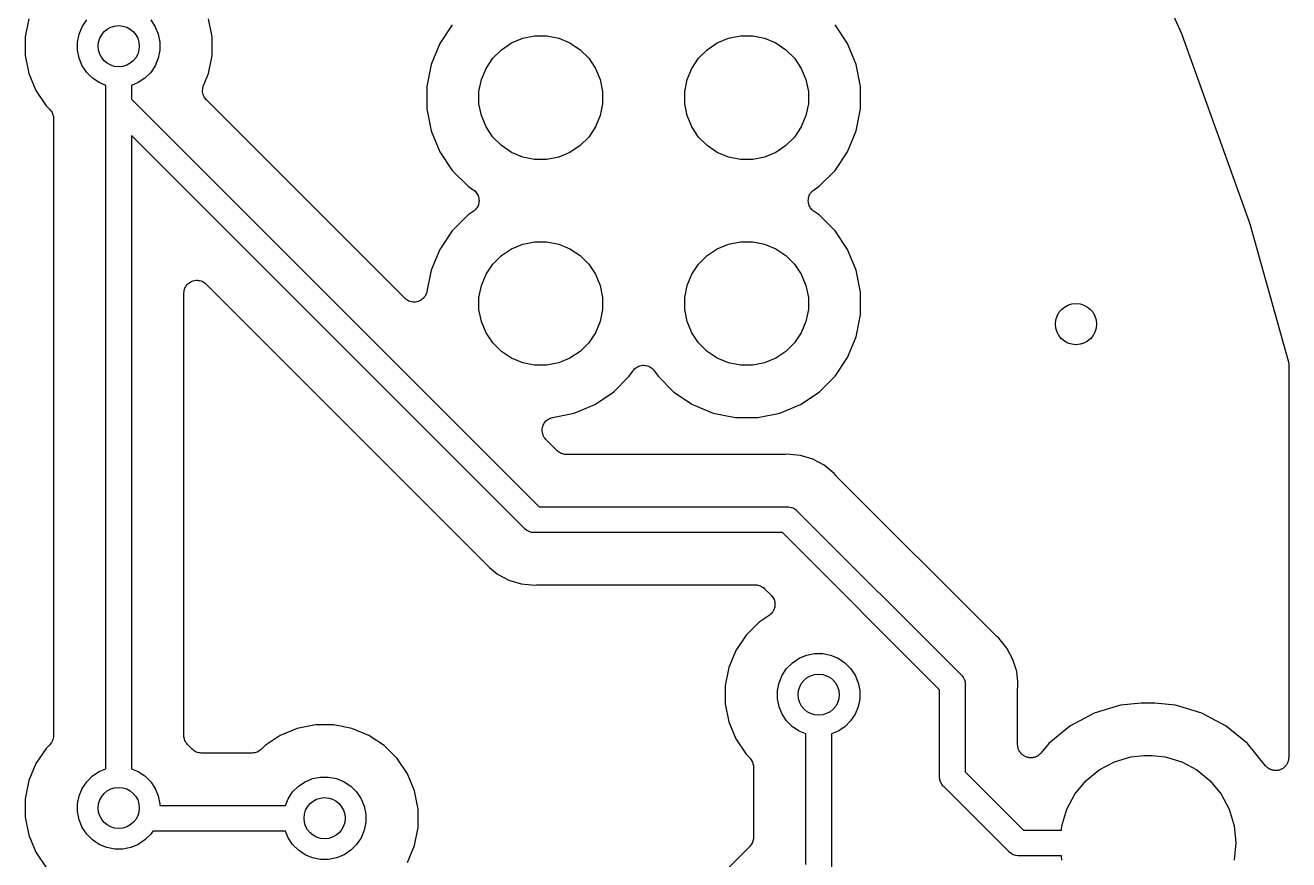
# Model space of a CAD drawing. Extents: x 4.98 to 6.83, y -5.59 to -3.87.
# Drawn here: x 6.3501 to 6.8334, y -4.6812 to -4.3621 of the extents above; entities that cross this region are included whole.
import ezdxf

# ---------------------------------------------------------------- set-up
doc = ezdxf.new("R2010")
doc.units = 0
doc.header["$MEASUREMENT"] = 0
doc.layers.add('BLACK', color=7, linetype='CONTINUOUS')

msp = doc.modelspace()

# ---------------------------------------------------------------- linework, layer by layer
at = {"layer": 'BLACK', "linetype": 'CONTINUOUS'}
for p, q in [((6.76084, -4.29566), (6.79232, -4.36527)), ((6.35145, -4.35965), (6.35008, -4.36656)), ((6.37068, -4.36549), (6.37187, -4.36262)), ((6.37187, -4.36262), (6.37359, -4.36004)), ((6.39806, -4.36004), (6.39978, -4.36262)), ((6.39978, -4.36262), (6.40097, -4.36549)), ((6.42157, -4.36656), (6.4202, -4.35965)), ((6.51336, -4.36196), (6.50859, -4.3691)), ((6.66464, -4.3691), (6.65987, -4.36196)), ((6.35008, -4.36656), (6.35008, -4.3736)), ((6.37008, -4.36853), (6.37068, -4.36549)), ((6.37008, -4.37163), (6.37008, -4.36853)), ((6.40097, -4.36549), (6.40157, -4.36853)), ((6.40157, -4.36853), (6.40157, -4.37163)), ((6.42157, -4.3736), (6.42157, -4.36656)), ((6.53605, -4.36883), (6.54035, -4.36705)), ((6.54035, -4.36705), (6.54492, -4.36614)), ((6.54492, -4.36614), (6.54957, -4.36614)), ((6.54957, -4.36614), (6.55413, -4.36705)), ((6.55413, -4.36705), (6.55843, -4.36883)), ((6.61479, -4.36883), (6.61909, -4.36705)), ((6.61909, -4.36705), (6.62366, -4.36614)), ((6.62366, -4.36614), (6.62831, -4.36614)), ((6.62831, -4.36614), (6.63287, -4.36705)), ((6.63287, -4.36705), (6.63717, -4.36883)), ((6.79232, -4.36527), (6.79235, -4.36533)), ((6.79235, -4.36533), (6.7924, -4.36549)), ((6.7924, -4.36549), (6.79247, -4.36564)), ((6.79247, -4.36564), (6.81831, -4.43767)), ((6.37068, -4.37467), (6.37008, -4.37163)), ((6.40157, -4.37163), (6.40097, -4.37467)), ((6.50859, -4.3691), (6.5053, -4.37704)), ((6.5289, -4.37471), (6.53219, -4.37142)), ((6.53219, -4.37142), (6.53605, -4.36883)), ((6.55843, -4.36883), (6.5623, -4.37142)), ((6.5623, -4.37142), (6.56559, -4.37471)), ((6.60764, -4.37471), (6.61093, -4.37142)), ((6.61093, -4.37142), (6.61479, -4.36883)), ((6.63717, -4.36883), (6.64104, -4.37142)), ((6.64104, -4.37142), (6.64433, -4.37471)), ((6.66793, -4.37704), (6.66464, -4.3691)), ((6.35008, -4.3736), (6.35145, -4.38051)), ((6.37187, -4.37754), (6.37068, -4.37467)), ((6.37359, -4.38012), (6.37187, -4.37754)), ((6.39978, -4.37754), (6.39806, -4.38012)), ((6.40097, -4.37467), (6.39978, -4.37754)), ((6.4202, -4.38051), (6.42157, -4.3736)), ((6.5053, -4.37704), (6.50362, -4.38547)), ((6.52631, -4.37857), (6.5289, -4.37471)), ((6.56559, -4.37471), (6.56818, -4.37857)), ((6.60505, -4.37857), (6.60764, -4.37471)), ((6.64433, -4.37471), (6.64692, -4.37857)), ((6.66961, -4.38547), (6.66793, -4.37704)), ((6.35145, -4.38051), (6.35415, -4.38701)), ((6.37579, -4.38231), (6.37359, -4.38012)), ((6.37837, -4.38403), (6.37579, -4.38231)), ((6.39587, -4.38231), (6.39329, -4.38403)), ((6.39806, -4.38012), (6.39587, -4.38231)), ((6.41827, -4.38518), (6.4202, -4.38051)), ((6.52362, -4.38744), (6.52453, -4.38287)), ((6.52453, -4.38287), (6.52631, -4.37857)), ((6.56818, -4.37857), (6.56996, -4.38287)), ((6.56996, -4.38287), (6.57087, -4.38744)), ((6.60236, -4.38744), (6.60327, -4.38287)), ((6.60327, -4.38287), (6.60505, -4.37857)), ((6.64692, -4.37857), (6.6487, -4.38287)), ((6.6487, -4.38287), (6.64961, -4.38744)), ((6.35415, -4.38701), (6.35806, -4.39287)), ((6.38091, -4.38509), (6.37837, -4.38403)), ((6.38091, -4.39211), (6.38091, -4.38509)), ((6.39329, -4.38403), (6.39075, -4.38509)), ((6.39075, -4.38509), (6.39075, -4.39031)), ((6.41788, -4.38704), (6.41794, -4.38658)), ((6.41789, -4.38706), (6.41788, -4.38704)), ((6.41788, -4.38708), (6.41789, -4.38706)), ((6.41793, -4.38755), (6.41788, -4.38708)), ((6.41797, -4.38801), (6.41793, -4.38755)), ((6.41794, -4.38658), (6.41798, -4.38611)), ((6.41798, -4.38803), (6.41797, -4.38801)), ((6.41798, -4.38611), (6.41799, -4.38609)), ((6.41798, -4.38806), (6.41798, -4.38803)), ((6.41811, -4.3885), (6.41798, -4.38806)), ((6.41799, -4.38607), (6.41813, -4.38562)), ((6.41799, -4.38609), (6.41799, -4.38607)), ((6.41813, -4.38562), (6.41827, -4.38518)), ((6.50362, -4.38547), (6.50362, -4.39406)), ((6.52362, -4.39209), (6.52362, -4.38744)), ((6.57087, -4.38744), (6.57087, -4.39209)), ((6.60236, -4.39209), (6.60236, -4.38744)), ((6.64961, -4.38744), (6.64961, -4.39209)), ((6.66961, -4.39406), (6.66961, -4.38547)), ((6.35806, -4.39287), (6.35944, -4.39425)), ((6.38088, -4.39235), (6.38091, -4.39211)), ((6.38091, -4.39259), (6.38088, -4.39235)), ((6.38091, -4.64641), (6.38091, -4.39259)), ((6.39075, -4.39031), (6.5467, -4.54626)), ((6.41824, -4.38895), (6.41811, -4.3885)), ((6.41825, -4.38897), (6.41824, -4.38895)), ((6.41826, -4.38899), (6.41825, -4.38897)), ((6.41848, -4.3894), (6.41826, -4.38899)), ((6.41869, -4.38982), (6.41848, -4.3894)), ((6.41871, -4.38983), (6.41869, -4.38982)), ((6.41872, -4.38985), (6.41871, -4.38983)), ((6.41901, -4.39021), (6.41872, -4.38985)), ((6.4193, -4.39058), (6.41901, -4.39021)), ((6.41933, -4.39061), (6.4193, -4.39058)), ((6.41935, -4.39063), (6.41933, -4.39061)), ((6.41933, -4.39061), (6.41933, -4.39061)), ((6.41933, -4.39061), (6.41933, -4.39061)), ((6.49523, -4.46651), (6.41935, -4.39063)), ((6.52453, -4.39665), (6.52362, -4.39209)), ((6.57087, -4.39209), (6.56996, -4.39665)), ((6.60327, -4.39665), (6.60236, -4.39209)), ((6.64961, -4.39209), (6.6487, -4.39665)), ((6.35944, -4.39425), (6.35945, -4.39426)), ((6.35945, -4.39426), (6.35945, -4.39426)), ((6.35945, -4.39426), (6.35945, -4.39426)), ((6.35945, -4.39426), (6.35949, -4.3943)), ((6.35949, -4.3943), (6.35978, -4.39466)), ((6.35978, -4.39466), (6.36007, -4.39502)), ((6.36007, -4.39502), (6.36008, -4.39504)), ((6.36008, -4.39504), (6.3601, -4.39506)), ((6.3601, -4.39506), (6.36031, -4.39547)), ((6.36031, -4.39547), (6.36053, -4.39588)), ((6.36053, -4.39588), (6.36054, -4.3959)), ((6.36054, -4.3959), (6.36055, -4.39593)), ((6.36055, -4.39593), (6.36068, -4.39637)), ((6.36068, -4.39637), (6.36081, -4.39681)), ((6.36081, -4.39681), (6.36081, -4.39684)), ((6.36081, -4.39684), (6.36082, -4.39686)), ((6.36082, -4.39686), (6.36086, -4.39732)), ((6.36086, -4.39732), (6.36091, -4.39778)), ((6.50362, -4.39406), (6.5053, -4.40249)), ((6.52631, -4.40095), (6.52453, -4.39665)), ((6.56996, -4.39665), (6.56818, -4.40095)), ((6.60505, -4.40095), (6.60327, -4.39665)), ((6.6487, -4.39665), (6.64692, -4.40095)), ((6.66793, -4.40249), (6.66961, -4.39406)), ((6.36091, -4.39778), (6.36091, -4.63371)), ((6.5053, -4.40249), (6.50859, -4.41043)), ((6.5289, -4.40482), (6.52631, -4.40095)), ((6.56818, -4.40095), (6.56559, -4.40482)), ((6.60764, -4.40482), (6.60505, -4.40095)), ((6.64692, -4.40095), (6.64433, -4.40482)), ((6.66464, -4.41043), (6.66793, -4.40249)), ((6.54101, -4.55449), (6.39075, -4.40423)), ((6.39075, -4.40423), (6.39075, -4.64641)), ((6.53219, -4.40811), (6.5289, -4.40482)), ((6.56559, -4.40482), (6.5623, -4.40811)), ((6.61093, -4.40811), (6.60764, -4.40482)), ((6.64433, -4.40482), (6.64104, -4.40811)), ((6.50859, -4.41043), (6.51336, -4.41757)), ((6.53605, -4.4107), (6.53219, -4.40811)), ((6.54035, -4.41248), (6.53605, -4.4107)), ((6.55843, -4.4107), (6.55413, -4.41248)), ((6.5623, -4.40811), (6.55843, -4.4107)), ((6.61479, -4.4107), (6.61093, -4.40811)), ((6.61909, -4.41248), (6.61479, -4.4107)), ((6.63717, -4.4107), (6.63287, -4.41248)), ((6.64104, -4.40811), (6.63717, -4.4107)), ((6.65987, -4.41757), (6.66464, -4.41043)), ((6.54492, -4.41339), (6.54035, -4.41248)), ((6.54957, -4.41339), (6.54492, -4.41339)), ((6.55413, -4.41248), (6.54957, -4.41339)), ((6.62366, -4.41339), (6.61909, -4.41248)), ((6.62831, -4.41339), (6.62366, -4.41339)), ((6.63287, -4.41248), (6.62831, -4.41339)), ((6.51336, -4.41757), (6.51944, -4.42365)), ((6.65379, -4.42365), (6.65987, -4.41757)), ((6.51944, -4.42365), (6.52143, -4.42498)), ((6.52143, -4.42498), (6.52146, -4.425)), ((6.52146, -4.425), (6.52146, -4.425)), ((6.52146, -4.425), (6.52146, -4.425)), ((6.52146, -4.425), (6.52148, -4.42502)), ((6.52148, -4.42502), (6.52185, -4.42533)), ((6.52185, -4.42533), (6.52221, -4.42563)), ((6.52221, -4.42563), (6.52222, -4.42564)), ((6.52222, -4.42564), (6.52223, -4.42564)), ((6.52223, -4.42564), (6.52253, -4.42602)), ((6.52253, -4.42602), (6.52282, -4.42639)), ((6.52282, -4.42639), (6.52283, -4.4264)), ((6.52283, -4.4264), (6.52284, -4.42641)), ((6.52284, -4.42641), (6.52306, -4.42683)), ((6.6502, -4.42676), (6.65043, -4.42635)), ((6.65043, -4.42635), (6.65044, -4.42634)), ((6.65044, -4.42633), (6.65075, -4.42596)), ((6.65044, -4.42634), (6.65044, -4.42633)), ((6.65075, -4.42596), (6.65105, -4.4256)), ((6.65105, -4.4256), (6.65106, -4.42559)), ((6.65106, -4.42559), (6.65107, -4.42558)), ((6.65107, -4.42558), (6.65144, -4.42527)), ((6.65144, -4.42527), (6.6518, -4.42498)), ((6.6518, -4.42498), (6.65379, -4.42365)), ((6.52303, -4.4315), (6.5228, -4.43192)), ((6.52325, -4.43108), (6.52303, -4.4315)), ((6.52306, -4.42683), (6.52328, -4.42725)), ((6.52326, -4.43107), (6.52325, -4.43108)), ((6.5234, -4.4306), (6.52326, -4.43106)), ((6.52326, -4.43106), (6.52326, -4.43107)), ((6.52328, -4.42725), (6.52328, -4.42726)), ((6.52328, -4.42726), (6.52329, -4.42727)), ((6.52329, -4.42727), (6.52342, -4.42772)), ((6.52354, -4.43015), (6.5234, -4.4306)), ((6.52342, -4.42772), (6.52356, -4.42818)), ((6.52355, -4.43013), (6.52354, -4.43014)), ((6.52354, -4.43014), (6.52354, -4.43015)), ((6.5236, -4.42965), (6.52355, -4.43013)), ((6.52356, -4.42818), (6.52356, -4.4282)), ((6.52356, -4.4282), (6.52356, -4.42821)), ((6.52356, -4.42821), (6.5236, -4.42868)), ((6.5236, -4.42868), (6.52365, -4.42916)), ((6.52365, -4.42918), (6.5236, -4.42965)), ((6.52365, -4.42916), (6.52365, -4.42917)), ((6.52365, -4.42917), (6.52365, -4.42918)), ((6.64958, -4.42909), (6.64963, -4.42862)), ((6.64958, -4.4291), (6.64958, -4.42909)), ((6.64958, -4.42911), (6.64958, -4.4291)), ((6.64962, -4.42959), (6.64958, -4.42911)), ((6.64967, -4.43006), (6.64962, -4.42959)), ((6.64963, -4.42862), (6.64968, -4.42814)), ((6.64967, -4.43007), (6.64967, -4.43006)), ((6.64967, -4.43008), (6.64967, -4.43007)), ((6.64981, -4.43054), (6.64967, -4.43008)), ((6.64968, -4.42812), (6.64983, -4.42767)), ((6.64968, -4.42813), (6.64968, -4.42812)), ((6.64968, -4.42814), (6.64968, -4.42813)), ((6.64994, -4.43099), (6.64981, -4.43054)), ((6.64983, -4.42767), (6.64997, -4.42721)), ((6.64995, -4.43101), (6.64994, -4.43099)), ((6.64995, -4.43102), (6.64995, -4.43101)), ((6.65017, -4.43144), (6.64995, -4.43102)), ((6.64997, -4.4272), (6.64998, -4.42718)), ((6.64997, -4.42721), (6.64997, -4.4272)), ((6.64998, -4.42718), (6.6502, -4.42676)), ((6.65039, -4.43186), (6.65017, -4.43144)), ((6.51944, -4.43462), (6.51336, -4.4407)), ((6.52143, -4.43329), (6.51944, -4.43462)), ((6.52179, -4.43299), (6.52143, -4.43329)), ((6.52216, -4.43269), (6.52179, -4.43299)), ((6.52217, -4.43268), (6.52216, -4.43269)), ((6.52218, -4.43267), (6.52217, -4.43268)), ((6.52248, -4.43231), (6.52218, -4.43267)), ((6.52279, -4.43194), (6.52248, -4.43231)), ((6.5228, -4.43192), (6.52279, -4.43193)), ((6.52279, -4.43193), (6.52279, -4.43194)), ((6.6504, -4.43187), (6.65039, -4.43186)), ((6.6504, -4.43188), (6.6504, -4.43187)), ((6.6507, -4.43225), (6.6504, -4.43188)), ((6.651, -4.43262), (6.6507, -4.43225)), ((6.65101, -4.43263), (6.651, -4.43262)), ((6.65102, -4.43264), (6.65101, -4.43263)), ((6.65138, -4.43294), (6.65102, -4.43264)), ((6.65174, -4.43325), (6.65138, -4.43294)), ((6.65177, -4.43327), (6.65174, -4.43325)), ((6.6518, -4.43329), (6.65177, -4.43327)), ((6.65177, -4.43327), (6.65177, -4.43327)), ((6.65177, -4.43327), (6.65177, -4.43327)), ((6.65379, -4.43462), (6.6518, -4.43329)), ((6.65987, -4.4407), (6.65379, -4.43462)), ((6.51336, -4.4407), (6.50859, -4.44784)), ((6.66464, -4.44784), (6.65987, -4.4407)), ((6.81831, -4.43767), (6.81834, -4.43774)), ((6.81834, -4.43774), (6.81837, -4.43787)), ((6.81837, -4.43787), (6.81842, -4.438)), ((6.81842, -4.438), (6.83316, -4.49042)), ((6.53605, -4.44757), (6.54035, -4.44579)), ((6.54035, -4.44579), (6.54492, -4.44488)), ((6.54492, -4.44488), (6.54957, -4.44488)), ((6.54957, -4.44488), (6.55413, -4.44579)), ((6.55413, -4.44579), (6.55843, -4.44757)), ((6.61479, -4.44757), (6.61909, -4.44579)), ((6.61909, -4.44579), (6.62366, -4.44488)), ((6.62366, -4.44488), (6.62831, -4.44488)), ((6.62831, -4.44488), (6.63287, -4.44579)), ((6.63287, -4.44579), (6.63717, -4.44757)), ((6.50859, -4.44784), (6.5053, -4.45578)), ((6.5289, -4.45345), (6.53219, -4.45016)), ((6.53219, -4.45016), (6.53605, -4.44757)), ((6.55843, -4.44757), (6.5623, -4.45016)), ((6.5623, -4.45016), (6.56559, -4.45345)), ((6.60764, -4.45345), (6.61093, -4.45016)), ((6.61093, -4.45016), (6.61479, -4.44757)), ((6.63717, -4.44757), (6.64104, -4.45016)), ((6.64104, -4.45016), (6.64433, -4.45345)), ((6.66793, -4.45578), (6.66464, -4.44784)), ((6.52631, -4.45731), (6.5289, -4.45345)), ((6.56559, -4.45345), (6.56818, -4.45731)), ((6.60505, -4.45731), (6.60764, -4.45345)), ((6.64433, -4.45345), (6.64692, -4.45731)), ((6.41262, -4.46071), (6.413, -4.46041)), ((6.413, -4.46041), (6.41301, -4.4604)), ((6.413, -4.46041), (6.413, -4.46041)), ((6.41301, -4.4604), (6.41343, -4.46018)), ((6.41343, -4.46018), (6.41386, -4.45996)), ((6.41386, -4.45996), (6.41387, -4.45995)), ((6.41387, -4.45995), (6.41433, -4.45982)), ((6.41387, -4.45995), (6.41387, -4.45995)), ((6.41433, -4.45982), (6.41479, -4.45968)), ((6.41479, -4.45968), (6.4148, -4.45968)), ((6.4148, -4.45968), (6.41481, -4.45967)), ((6.41481, -4.45967), (6.41529, -4.45963)), ((6.41529, -4.45963), (6.41577, -4.45959)), ((6.41577, -4.45959), (6.41577, -4.45959)), ((6.41577, -4.45959), (6.41578, -4.45959)), ((6.41578, -4.45959), (6.41626, -4.45964)), ((6.41626, -4.45964), (6.41674, -4.45968)), ((6.41674, -4.45968), (6.41674, -4.45969)), ((6.41674, -4.45969), (6.41675, -4.45969)), ((6.41675, -4.45969), (6.41721, -4.45983)), ((6.41721, -4.45983), (6.41767, -4.45997)), ((6.41767, -4.45997), (6.41768, -4.45997)), ((6.41768, -4.45997), (6.41769, -4.45998)), ((6.41769, -4.45998), (6.41811, -4.46021)), ((6.41811, -4.46021), (6.41853, -4.46043)), ((6.41853, -4.46043), (6.41854, -4.46044)), ((6.41854, -4.46044), (6.41854, -4.46044)), ((6.41854, -4.46044), (6.41891, -4.46075)), ((6.5053, -4.45578), (6.50367, -4.46395)), ((6.52453, -4.46161), (6.52631, -4.45731)), ((6.56818, -4.45731), (6.56996, -4.46161)), ((6.60327, -4.46161), (6.60505, -4.45731)), ((6.64692, -4.45731), (6.6487, -4.46161)), ((6.66961, -4.46421), (6.66793, -4.45578)), ((6.41075, -4.46452), (6.4108, -4.46403)), ((6.41075, -4.46453), (6.41075, -4.46452)), ((6.41075, -4.46459), (6.41075, -4.46453)), ((6.41075, -4.46453), (6.41075, -4.46453)), ((6.41075, -4.46453), (6.41075, -4.46453)), ((6.41075, -4.63371), (6.41075, -4.46459)), ((6.4108, -4.46403), (6.41085, -4.46356)), ((6.41085, -4.46356), (6.41086, -4.46356)), ((6.41086, -4.46355), (6.411, -4.46309)), ((6.41086, -4.46356), (6.41086, -4.46355)), ((6.411, -4.46309), (6.41115, -4.46263)), ((6.41115, -4.46262), (6.41138, -4.4622)), ((6.41115, -4.46263), (6.41115, -4.46262)), ((6.41115, -4.46262), (6.41115, -4.46262)), ((6.41138, -4.4622), (6.41161, -4.46178)), ((6.41161, -4.46178), (6.41162, -4.46177)), ((6.41162, -4.46176), (6.41193, -4.4614)), ((6.41162, -4.46177), (6.41162, -4.46176)), ((6.41193, -4.4614), (6.41224, -4.46103)), ((6.41224, -4.46102), (6.41225, -4.46101)), ((6.41224, -4.46103), (6.41224, -4.46102)), ((6.41225, -4.46101), (6.41262, -4.46071)), ((6.41891, -4.46075), (6.41928, -4.46105)), ((6.41928, -4.46105), (6.526, -4.56776)), ((6.50313, -4.46537), (6.5029, -4.46579)), ((6.50336, -4.46495), (6.50313, -4.46537)), ((6.50337, -4.46494), (6.50336, -4.46495)), ((6.50351, -4.46448), (6.50337, -4.46493)), ((6.50337, -4.46493), (6.50337, -4.46494)), ((6.50366, -4.46402), (6.50351, -4.46448)), ((6.50367, -4.46395), (6.50366, -4.464)), ((6.50366, -4.464), (6.50366, -4.464)), ((6.50366, -4.464), (6.50366, -4.464)), ((6.50366, -4.464), (6.50366, -4.46402)), ((6.52362, -4.46618), (6.52453, -4.46161)), ((6.56996, -4.46161), (6.57087, -4.46618)), ((6.60236, -4.46618), (6.60327, -4.46161)), ((6.6487, -4.46161), (6.64961, -4.46618)), ((6.66961, -4.4728), (6.66961, -4.46421)), ((6.4956, -4.46682), (6.49523, -4.46651)), ((6.49597, -4.46712), (6.4956, -4.46682)), ((6.49598, -4.46712), (6.49597, -4.46712)), ((6.49599, -4.46713), (6.49598, -4.46712)), ((6.49641, -4.46736), (6.49599, -4.46713)), ((6.49683, -4.46758), (6.49641, -4.46736)), ((6.49684, -4.46759), (6.49683, -4.46758)), ((6.49685, -4.46759), (6.49684, -4.46759)), ((6.4973, -4.46773), (6.49685, -4.46759)), ((6.49776, -4.46787), (6.4973, -4.46773)), ((6.49777, -4.46788), (6.49776, -4.46787)), ((6.49778, -4.46788), (6.49777, -4.46788)), ((6.49826, -4.46793), (6.49778, -4.46788)), ((6.49873, -4.46798), (6.49826, -4.46793)), ((6.49874, -4.46798), (6.49873, -4.46798)), ((6.49875, -4.46798), (6.49874, -4.46798)), ((6.49922, -4.46793), (6.49875, -4.46798)), ((6.4997, -4.46789), (6.49922, -4.46793)), ((6.49971, -4.46789), (6.4997, -4.46789)), ((6.49972, -4.46788), (6.49971, -4.46789)), ((6.50018, -4.46775), (6.49972, -4.46788)), ((6.50064, -4.46761), (6.50018, -4.46775)), ((6.50065, -4.46761), (6.50064, -4.46761)), ((6.50066, -4.46761), (6.50065, -4.46761)), ((6.50108, -4.46738), (6.50066, -4.46761)), ((6.5015, -4.46716), (6.50108, -4.46738)), ((6.50151, -4.46716), (6.5015, -4.46716)), ((6.50152, -4.46715), (6.50151, -4.46716)), ((6.5019, -4.46685), (6.50152, -4.46715)), ((6.50226, -4.46655), (6.5019, -4.46685)), ((6.50227, -4.46654), (6.50226, -4.46655)), ((6.50228, -4.46654), (6.50227, -4.46654)), ((6.50259, -4.46617), (6.50228, -4.46654)), ((6.50289, -4.46581), (6.50259, -4.46617)), ((6.5029, -4.4658), (6.50289, -4.46581)), ((6.5029, -4.46579), (6.5029, -4.4658)), ((6.52362, -4.47083), (6.52362, -4.46618)), ((6.57087, -4.46618), (6.57087, -4.47083)), ((6.60236, -4.47083), (6.60236, -4.46618)), ((6.64961, -4.46618), (6.64961, -4.47083)), ((6.52453, -4.47539), (6.52362, -4.47083)), ((6.57087, -4.47083), (6.56996, -4.47539)), ((6.60327, -4.47539), (6.60236, -4.47083)), ((6.64961, -4.47083), (6.6487, -4.47539)), ((6.66793, -4.48123), (6.66961, -4.4728)), ((6.52631, -4.47969), (6.52453, -4.47539)), ((6.5289, -4.48356), (6.52631, -4.47969)), ((6.56818, -4.47969), (6.56559, -4.48356)), ((6.56996, -4.47539), (6.56818, -4.47969)), ((6.60505, -4.47969), (6.60327, -4.47539)), ((6.60764, -4.48356), (6.60505, -4.47969)), ((6.64692, -4.47969), (6.64433, -4.48356)), ((6.6487, -4.47539), (6.64692, -4.47969)), ((6.53219, -4.48685), (6.5289, -4.48356)), ((6.56559, -4.48356), (6.5623, -4.48685)), ((6.61093, -4.48685), (6.60764, -4.48356)), ((6.64433, -4.48356), (6.64104, -4.48685)), ((6.66464, -4.48917), (6.66793, -4.48123)), ((6.53605, -4.48944), (6.53219, -4.48685)), ((6.54035, -4.49122), (6.53605, -4.48944)), ((6.55843, -4.48944), (6.55413, -4.49122)), ((6.5623, -4.48685), (6.55843, -4.48944)), ((6.61479, -4.48944), (6.61093, -4.48685)), ((6.61909, -4.49122), (6.61479, -4.48944)), ((6.63717, -4.48944), (6.63287, -4.49122)), ((6.64104, -4.48685), (6.63717, -4.48944)), ((6.65987, -4.49631), (6.66464, -4.48917)), ((6.54492, -4.49213), (6.54035, -4.49122)), ((6.54957, -4.49213), (6.54492, -4.49213)), ((6.55413, -4.49122), (6.54957, -4.49213)), ((6.58113, -4.49631), (6.58246, -4.49432)), ((6.58246, -4.49432), (6.58248, -4.49429)), ((6.58248, -4.49429), (6.5825, -4.49426)), ((6.58248, -4.49429), (6.58248, -4.49429)), ((6.58248, -4.49429), (6.58248, -4.49429)), ((6.5825, -4.49426), (6.58281, -4.4939)), ((6.58281, -4.4939), (6.58311, -4.49354)), ((6.58311, -4.49354), (6.58312, -4.49353)), ((6.58312, -4.49353), (6.58313, -4.49352)), ((6.58313, -4.49352), (6.5835, -4.49322)), ((6.5835, -4.49322), (6.58387, -4.49292)), ((6.58387, -4.49292), (6.58388, -4.49292)), ((6.58388, -4.49292), (6.58389, -4.49291)), ((6.58389, -4.49291), (6.58431, -4.49269)), ((6.58431, -4.49269), (6.58473, -4.49247)), ((6.58473, -4.49247), (6.58474, -4.49247)), ((6.58474, -4.49247), (6.58475, -4.49246)), ((6.58475, -4.49246), (6.5852, -4.49233)), ((6.5852, -4.49233), (6.58566, -4.49219)), ((6.58566, -4.49219), (6.58568, -4.49219)), ((6.58568, -4.49219), (6.58569, -4.49219)), ((6.58569, -4.49219), (6.58616, -4.49214)), ((6.58616, -4.49214), (6.58664, -4.4921)), ((6.58664, -4.4921), (6.58665, -4.4921)), ((6.58665, -4.4921), (6.58666, -4.4921)), ((6.58666, -4.4921), (6.58713, -4.49215)), ((6.58713, -4.49215), (6.58761, -4.4922)), ((6.58761, -4.4922), (6.58762, -4.4922)), ((6.58762, -4.4922), (6.58763, -4.4922)), ((6.58763, -4.4922), (6.58808, -4.49234)), ((6.58808, -4.49234), (6.58854, -4.49249)), ((6.58854, -4.49249), (6.58855, -4.49249)), ((6.58855, -4.49249), (6.58856, -4.4925)), ((6.58856, -4.4925), (6.58898, -4.49272)), ((6.58898, -4.49272), (6.5894, -4.49295)), ((6.5894, -4.49295), (6.58941, -4.49296)), ((6.58941, -4.49296), (6.58942, -4.49296)), ((6.58942, -4.49296), (6.58979, -4.49327)), ((6.58979, -4.49327), (6.59015, -4.49357)), ((6.59015, -4.49357), (6.59016, -4.49358)), ((6.59016, -4.49358), (6.59017, -4.49359)), ((6.59017, -4.49359), (6.59047, -4.49396)), ((6.59047, -4.49396), (6.59077, -4.49432)), ((6.59077, -4.49432), (6.5921, -4.49631)), ((6.62366, -4.49213), (6.61909, -4.49122)), ((6.62831, -4.49213), (6.62366, -4.49213)), ((6.63287, -4.49122), (6.62831, -4.49213)), ((6.83316, -4.49042), (6.83318, -4.49049)), ((6.83318, -4.49049), (6.8332, -4.49065)), ((6.8332, -4.49065), (6.83325, -4.4908)), ((6.83325, -4.4908), (6.83328, -4.49113)), ((6.83328, -4.49113), (6.83334, -4.49145)), ((6.83334, -4.49145), (6.83333, -4.49161)), ((6.83333, -4.49161), (6.83335, -4.49177)), ((6.83335, -4.49177), (6.83335, -4.64213)), ((6.57505, -4.50239), (6.58113, -4.49631)), ((6.5921, -4.49631), (6.59818, -4.50239)), ((6.65379, -4.50239), (6.65987, -4.49631)), ((6.56791, -4.50716), (6.57505, -4.50239)), ((6.59818, -4.50239), (6.60532, -4.50716)), ((6.64665, -4.50716), (6.65379, -4.50239)), ((6.55997, -4.51045), (6.56791, -4.50716)), ((6.60532, -4.50716), (6.61326, -4.51045)), ((6.63871, -4.51045), (6.64665, -4.50716)), ((6.54894, -4.5138), (6.54924, -4.51343)), ((6.54924, -4.51343), (6.54925, -4.51343)), ((6.54925, -4.51343), (6.54926, -4.51342)), ((6.54926, -4.51342), (6.54963, -4.51312)), ((6.54963, -4.51312), (6.55, -4.51282)), ((6.55, -4.51282), (6.55001, -4.51281)), ((6.55001, -4.51281), (6.55002, -4.5128)), ((6.55002, -4.5128), (6.55044, -4.51258)), ((6.55044, -4.51258), (6.55086, -4.51236)), ((6.55086, -4.51236), (6.55087, -4.51235)), ((6.55087, -4.51235), (6.55088, -4.51235)), ((6.55088, -4.51235), (6.55133, -4.51221)), ((6.55133, -4.51221), (6.5518, -4.51208)), ((6.5518, -4.51208), (6.55997, -4.51045)), ((6.61326, -4.51045), (6.62169, -4.51213)), ((6.62169, -4.51213), (6.63028, -4.51213)), ((6.63028, -4.51213), (6.63871, -4.51045)), ((6.54777, -4.51693), (6.54782, -4.51645)), ((6.54777, -4.51694), (6.54777, -4.51693)), ((6.54777, -4.51695), (6.54777, -4.51694)), ((6.54782, -4.51743), (6.54777, -4.51695)), ((6.54782, -4.51645), (6.54787, -4.51598)), ((6.54786, -4.5179), (6.54782, -4.51743)), ((6.54786, -4.51791), (6.54786, -4.5179)), ((6.54786, -4.51792), (6.54786, -4.51791)), ((6.548, -4.51838), (6.54786, -4.51792)), ((6.54787, -4.51598), (6.54788, -4.51597)), ((6.54788, -4.51596), (6.54802, -4.5155)), ((6.54788, -4.51597), (6.54788, -4.51596)), ((6.54813, -4.51884), (6.548, -4.51838)), ((6.54802, -4.5155), (6.54816, -4.51505)), ((6.54816, -4.51505), (6.54817, -4.51504)), ((6.54817, -4.51503), (6.5484, -4.51461)), ((6.54817, -4.51504), (6.54817, -4.51503)), ((6.5484, -4.51461), (6.54862, -4.51419)), ((6.54862, -4.51419), (6.54863, -4.51418)), ((6.54863, -4.51418), (6.54864, -4.51417)), ((6.54864, -4.51417), (6.54894, -4.5138)), ((6.54813, -4.51885), (6.54813, -4.51884)), ((6.54814, -4.51886), (6.54813, -4.51885)), ((6.54836, -4.51928), (6.54814, -4.51886)), ((6.54858, -4.5197), (6.54836, -4.51928)), ((6.54858, -4.51971), (6.54858, -4.5197)), ((6.54859, -4.51972), (6.54858, -4.51971)), ((6.54889, -4.52009), (6.54859, -4.51972)), ((6.54919, -4.52046), (6.54889, -4.52009)), ((6.5492, -4.52048), (6.54919, -4.52046)), ((6.54924, -4.52051), (6.5492, -4.52048)), ((6.5492, -4.52048), (6.5492, -4.52048)), ((6.5492, -4.52048), (6.5492, -4.52048)), ((6.55352, -4.5248), (6.54924, -4.52051)), ((6.55387, -4.52509), (6.55352, -4.5248)), ((6.55423, -4.52539), (6.55387, -4.52509)), ((6.55425, -4.5254), (6.55423, -4.52539)), ((6.55427, -4.52541), (6.55425, -4.5254)), ((6.55468, -4.52563), (6.55427, -4.52541)), ((6.55508, -4.52586), (6.55468, -4.52563)), ((6.55511, -4.52586), (6.55508, -4.52586)), ((6.55513, -4.52588), (6.55511, -4.52586)), ((6.55557, -4.52601), (6.55513, -4.52588)), ((6.55601, -4.52615), (6.55557, -4.52601)), ((6.55604, -4.52615), (6.55601, -4.52615)), ((6.55606, -4.52616), (6.55604, -4.52615)), ((6.55652, -4.52621), (6.55606, -4.52616)), ((6.55698, -4.52626), (6.55652, -4.52621)), ((6.55703, -4.52626), (6.55698, -4.52626)), ((6.55704, -4.52626), (6.55703, -4.52626)), ((6.55703, -4.52626), (6.55703, -4.52626)), ((6.55705, -4.52626), (6.55704, -4.52626)), ((6.64026, -4.52626), (6.55705, -4.52626)), ((6.64047, -4.52624), (6.64026, -4.52626)), ((6.64068, -4.52624), (6.64047, -4.52624)), ((6.64075, -4.52624), (6.64068, -4.52624)), ((6.64173, -4.52614), (6.64075, -4.52624)), ((6.64271, -4.52624), (6.64173, -4.52614)), ((6.64662, -4.52662), (6.64271, -4.52624)), ((6.64271, -4.52624), (6.64271, -4.52624)), ((6.65132, -4.52805), (6.64662, -4.52662)), ((6.65564, -4.53036), (6.65132, -4.52805)), ((6.65944, -4.53347), (6.65564, -4.53036)), ((6.66006, -4.53424), (6.65944, -4.53347)), ((6.66021, -4.53438), (6.66006, -4.53424)), ((6.66034, -4.53455), (6.66021, -4.53438)), ((6.66039, -4.5346), (6.66034, -4.53455)), ((6.72131, -4.59551), (6.66039, -4.5346)), ((6.5467, -4.54626), (6.64149, -4.54626)), ((6.64149, -4.54626), (6.64173, -4.54624)), ((6.64173, -4.54624), (6.64197, -4.54626)), ((6.64197, -4.54626), (6.64197, -4.54626)), ((6.64197, -4.54626), (6.6427, -4.54633)), ((6.6427, -4.54633), (6.64362, -4.54661)), ((6.64362, -4.54661), (6.64448, -4.54707)), ((6.64448, -4.54707), (6.64523, -4.54768)), ((6.64523, -4.54768), (6.64538, -4.54787)), ((6.64538, -4.54787), (6.70803, -4.61052)), ((6.54116, -4.55468), (6.54101, -4.55449)), ((6.54135, -4.55483), (6.54116, -4.55468)), ((6.54191, -4.55529), (6.54135, -4.55483)), ((6.54201, -4.55535), (6.54191, -4.55529)), ((6.54277, -4.55575), (6.54201, -4.55535)), ((6.54369, -4.55603), (6.54277, -4.55575)), ((6.54442, -4.5561), (6.54369, -4.55603)), ((6.54466, -4.55613), (6.54442, -4.5561)), ((6.54442, -4.5561), (6.54442, -4.5561)), ((6.5449, -4.5561), (6.54466, -4.55613)), ((6.63969, -4.5561), (6.5449, -4.5561)), ((6.6998, -4.61621), (6.63969, -4.5561)), ((6.526, -4.56776), (6.52605, -4.56781)), ((6.52605, -4.56781), (6.52618, -4.56798)), ((6.52618, -4.56798), (6.52633, -4.56813)), ((6.52633, -4.56813), (6.52695, -4.56889)), ((6.52695, -4.56889), (6.52771, -4.56951)), ((6.52771, -4.56951), (6.53075, -4.572)), ((6.53075, -4.572), (6.53507, -4.57432)), ((6.53507, -4.57432), (6.53977, -4.57574)), ((6.53977, -4.57574), (6.54368, -4.57613)), ((6.54368, -4.57613), (6.54368, -4.57613)), ((6.54368, -4.57613), (6.54466, -4.57622)), ((6.54466, -4.57622), (6.54564, -4.57613)), ((6.54564, -4.57613), (6.54571, -4.57612)), ((6.54571, -4.57612), (6.54592, -4.57612)), ((6.54592, -4.57612), (6.54613, -4.5761)), ((6.54613, -4.5761), (6.62934, -4.5761)), ((6.62934, -4.5761), (6.62936, -4.5761)), ((6.62936, -4.5761), (6.62936, -4.5761)), ((6.62936, -4.5761), (6.62936, -4.5761)), ((6.62936, -4.5761), (6.62941, -4.5761)), ((6.62941, -4.5761), (6.62987, -4.57615)), ((6.62987, -4.57615), (6.63033, -4.5762)), ((6.63033, -4.5762), (6.63035, -4.57621)), ((6.63035, -4.57621), (6.63038, -4.57621)), ((6.63038, -4.57621), (6.63082, -4.57635)), ((6.63082, -4.57635), (6.63126, -4.57649)), ((6.63126, -4.57649), (6.63128, -4.5765)), ((6.63128, -4.5765), (6.63131, -4.57651)), ((6.63131, -4.57651), (6.63171, -4.57673)), ((6.63171, -4.57673), (6.63212, -4.57695)), ((6.63212, -4.57695), (6.63214, -4.57696)), ((6.63214, -4.57696), (6.63216, -4.57698)), ((6.63216, -4.57698), (6.63252, -4.57727)), ((6.63252, -4.57727), (6.63287, -4.57757)), ((6.63287, -4.57757), (6.63538, -4.58007)), ((6.63538, -4.58007), (6.6354, -4.5801)), ((6.6354, -4.5801), (6.6354, -4.5801)), ((6.6354, -4.5801), (6.6354, -4.5801)), ((6.6354, -4.5801), (6.63543, -4.58012)), ((6.63543, -4.58012), (6.63572, -4.58049)), ((6.63572, -4.58049), (6.63602, -4.58086)), ((6.63602, -4.58086), (6.63602, -4.58087)), ((6.63602, -4.58087), (6.63603, -4.58088)), ((6.63603, -4.58088), (6.63625, -4.5813)), ((6.63625, -4.5813), (6.63647, -4.58172)), ((6.63622, -4.58597), (6.63599, -4.58639)), ((6.63644, -4.58556), (6.63622, -4.58597)), ((6.63645, -4.58554), (6.63644, -4.58556)), ((6.6366, -4.58507), (6.63645, -4.58553)), ((6.63645, -4.58553), (6.63645, -4.58554)), ((6.63647, -4.58172), (6.63648, -4.58173)), ((6.63648, -4.58173), (6.63648, -4.58175)), ((6.63648, -4.58175), (6.63661, -4.5822)), ((6.63673, -4.58463), (6.6366, -4.58507)), ((6.63661, -4.5822), (6.63675, -4.58265)), ((6.63674, -4.58461), (6.63673, -4.58463)), ((6.63679, -4.58412), (6.63674, -4.5846)), ((6.63674, -4.5846), (6.63674, -4.58461)), ((6.63675, -4.58265), (6.63675, -4.58267)), ((6.63675, -4.58267), (6.63676, -4.58268)), ((6.63676, -4.58268), (6.6368, -4.58315)), ((6.63684, -4.58366), (6.63679, -4.58412)), ((6.6368, -4.58315), (6.63684, -4.58363)), ((6.63684, -4.58363), (6.63684, -4.58364)), ((6.63684, -4.58364), (6.63684, -4.58366)), ((6.63076, -4.59034), (6.62578, -4.59532)), ((6.63462, -4.58776), (6.63076, -4.59034)), ((6.63498, -4.58746), (6.63462, -4.58776)), ((6.63535, -4.58716), (6.63498, -4.58746)), ((6.63536, -4.58715), (6.63535, -4.58716)), ((6.63537, -4.58714), (6.63536, -4.58715)), ((6.63568, -4.58677), (6.63537, -4.58714)), ((6.63598, -4.58641), (6.63568, -4.58677)), ((6.63599, -4.58639), (6.63598, -4.5864)), ((6.63598, -4.5864), (6.63598, -4.58641)), ((6.62578, -4.59532), (6.62186, -4.60118)), ((6.72147, -4.59565), (6.72131, -4.59551)), ((6.72162, -4.5958), (6.72147, -4.59565)), ((6.72167, -4.59584), (6.72162, -4.5958)), ((6.72243, -4.59647), (6.72167, -4.59584)), ((6.72555, -4.60026), (6.72243, -4.59647)), ((6.72786, -4.60459), (6.72555, -4.60026)), ((6.62186, -4.60118), (6.61917, -4.60768)), ((6.6435, -4.60588), (6.64608, -4.60415)), ((6.64608, -4.60415), (6.64895, -4.60297)), ((6.64895, -4.60297), (6.65199, -4.60236)), ((6.65199, -4.60236), (6.65509, -4.60236)), ((6.65509, -4.60236), (6.65814, -4.60297)), ((6.65814, -4.60297), (6.661, -4.60415)), ((6.661, -4.60415), (6.66358, -4.60588)), ((6.72929, -4.60929), (6.72786, -4.60459)), ((6.61917, -4.60768), (6.6178, -4.61459)), ((6.63959, -4.61065), (6.64131, -4.60807)), ((6.64131, -4.60807), (6.6435, -4.60588)), ((6.66358, -4.60588), (6.66578, -4.60807)), ((6.66578, -4.60807), (6.6675, -4.61065)), ((6.72967, -4.61318), (6.72929, -4.60929)), ((6.6178, -4.61459), (6.6178, -4.62163)), ((6.6378, -4.61656), (6.6384, -4.61352)), ((6.6384, -4.61352), (6.63959, -4.61065)), ((6.6675, -4.61065), (6.66869, -4.61352)), ((6.66869, -4.61352), (6.66929, -4.61656)), ((6.70803, -4.61052), (6.70822, -4.61068)), ((6.70822, -4.61068), (6.70838, -4.61086)), ((6.70838, -4.61086), (6.70884, -4.61143)), ((6.70884, -4.61143), (6.70922, -4.61215)), ((6.70922, -4.61215), (6.70929, -4.61228)), ((6.70929, -4.61228), (6.70957, -4.61321)), ((6.70957, -4.61321), (6.70965, -4.61393)), ((6.70965, -4.61393), (6.70965, -4.61393)), ((6.70965, -4.61393), (6.70967, -4.61417)), ((6.70967, -4.61417), (6.70965, -4.61441)), ((6.70965, -4.61441), (6.70965, -4.64757)), ((6.72967, -4.61319), (6.72967, -4.61318)), ((6.72977, -4.61417), (6.72967, -4.61319)), ((6.72967, -4.61515), (6.72977, -4.61417)), ((6.72967, -4.61536), (6.72967, -4.61515)), ((6.6378, -4.61966), (6.6378, -4.61656)), ((6.6384, -4.6227), (6.6378, -4.61966)), ((6.66929, -4.61966), (6.66869, -4.6227)), ((6.66929, -4.61656), (6.66929, -4.61966)), ((6.6998, -4.64936), (6.6998, -4.61621)), ((6.72965, -4.61557), (6.72967, -4.61536)), ((6.72965, -4.61564), (6.72965, -4.61557)), ((6.72965, -4.63721), (6.72965, -4.61564)), ((6.6178, -4.62163), (6.61917, -4.62854)), ((6.63959, -4.62557), (6.6384, -4.6227)), ((6.66869, -4.6227), (6.6675, -4.62557)), ((6.76905, -4.62211), (6.75897, -4.62517)), ((6.7769, -4.62134), (6.76905, -4.62211)), ((6.78215, -4.62134), (6.7769, -4.62134)), ((6.79001, -4.62211), (6.78215, -4.62134)), ((6.80009, -4.62517), (6.79001, -4.62211)), ((6.46105, -4.62961), (6.45414, -4.63098)), ((6.46809, -4.62961), (6.46105, -4.62961)), ((6.47499, -4.63098), (6.46809, -4.62961)), ((6.61917, -4.62854), (6.62186, -4.63504)), ((6.64131, -4.62815), (6.63959, -4.62557)), ((6.6435, -4.63034), (6.64131, -4.62815)), ((6.66578, -4.62815), (6.66358, -4.63034)), ((6.6675, -4.62557), (6.66578, -4.62815)), ((6.75897, -4.62517), (6.74968, -4.63013)), ((6.80937, -4.63013), (6.80009, -4.62517)), ((6.36085, -4.63424), (6.36081, -4.6347)), ((6.36091, -4.63378), (6.36085, -4.63424)), ((6.36091, -4.63371), (6.36091, -4.63373)), ((6.36091, -4.63373), (6.36091, -4.63373)), ((6.36091, -4.63373), (6.36091, -4.63373)), ((6.36091, -4.63373), (6.36091, -4.63378)), ((6.41079, -4.63417), (6.41075, -4.63371)), ((6.41083, -4.63463), (6.41079, -4.63417)), ((6.44763, -4.63367), (6.44178, -4.63759)), ((6.45414, -4.63098), (6.44763, -4.63367)), ((6.4815, -4.63367), (6.47499, -4.63098)), ((6.48735, -4.63759), (6.4815, -4.63367)), ((6.64608, -4.63207), (6.6435, -4.63034)), ((6.64862, -4.63312), (6.64608, -4.63207)), ((6.64862, -4.683), (6.64862, -4.63312)), ((6.661, -4.63207), (6.65846, -4.63312)), ((6.65846, -4.63312), (6.65846, -4.6848)), ((6.66358, -4.63034), (6.661, -4.63207)), ((6.74968, -4.63013), (6.74154, -4.63682)), ((6.81752, -4.63682), (6.80937, -4.63013)), ((6.35806, -4.63863), (6.35415, -4.64448)), ((6.35944, -4.63725), (6.35806, -4.63863)), ((6.35973, -4.63689), (6.35944, -4.63725)), ((6.36003, -4.63654), (6.35973, -4.63689)), ((6.36004, -4.63651), (6.36003, -4.63654)), ((6.36006, -4.63649), (6.36004, -4.63651)), ((6.36028, -4.63609), (6.36006, -4.63649)), ((6.3605, -4.63568), (6.36028, -4.63609)), ((6.36051, -4.63566), (6.3605, -4.63568)), ((6.36052, -4.63563), (6.36051, -4.63566)), ((6.36066, -4.63519), (6.36052, -4.63563)), ((6.3608, -4.63475), (6.36066, -4.63519)), ((6.36081, -4.6347), (6.3608, -4.63473)), ((6.3608, -4.63473), (6.3608, -4.63475)), ((6.41084, -4.63466), (6.41083, -4.63463)), ((6.41084, -4.63468), (6.41084, -4.63466)), ((6.41098, -4.63512), (6.41084, -4.63468)), ((6.41111, -4.63557), (6.41098, -4.63512)), ((6.41112, -4.63559), (6.41111, -4.63557)), ((6.41113, -4.63562), (6.41112, -4.63559)), ((6.41134, -4.63603), (6.41113, -4.63562)), ((6.41155, -4.63644), (6.41134, -4.63603)), ((6.41157, -4.63646), (6.41155, -4.63644)), ((6.41158, -4.63648), (6.41157, -4.63646)), ((6.41188, -4.63684), (6.41158, -4.63648)), ((6.41216, -4.6372), (6.41188, -4.63684)), ((6.4122, -4.63723), (6.41216, -4.6372)), ((6.4122, -4.63724), (6.4122, -4.63723)), ((6.41221, -4.63725), (6.4122, -4.63724)), ((6.4122, -4.63724), (6.4122, -4.63724)), ((6.41393, -4.63897), (6.41221, -4.63725)), ((6.41429, -4.63926), (6.41393, -4.63897)), ((6.41464, -4.63956), (6.41429, -4.63926)), ((6.43999, -4.63931), (6.43963, -4.6396)), ((6.44035, -4.63902), (6.43999, -4.63931)), ((6.44038, -4.63898), (6.44035, -4.63902)), ((6.44039, -4.63898), (6.44038, -4.63898)), ((6.44038, -4.63898), (6.44038, -4.63898)), ((6.4404, -4.63897), (6.44039, -4.63898)), ((6.44178, -4.63759), (6.4404, -4.63897)), ((6.49233, -4.64257), (6.48735, -4.63759)), ((6.62186, -4.63504), (6.62578, -4.6409)), ((6.72969, -4.63767), (6.72965, -4.63721)), ((6.72973, -4.63813), (6.72969, -4.63767)), ((6.72974, -4.63816), (6.72973, -4.63813)), ((6.72974, -4.63818), (6.72974, -4.63816)), ((6.72987, -4.63862), (6.72974, -4.63818)), ((6.73, -4.63907), (6.72987, -4.63862)), ((6.73002, -4.63909), (6.73, -4.63907)), ((6.73002, -4.63912), (6.73002, -4.63909)), ((6.73024, -4.63953), (6.73002, -4.63912)), ((6.74154, -4.63682), (6.73857, -4.64044)), ((6.82448, -4.6453), (6.81752, -4.63682)), ((6.41467, -4.63957), (6.41464, -4.63956)), ((6.41469, -4.63959), (6.41467, -4.63957)), ((6.41509, -4.63981), (6.41469, -4.63959)), ((6.4155, -4.64003), (6.41509, -4.63981)), ((6.41552, -4.64004), (6.4155, -4.64003)), ((6.41555, -4.64005), (6.41552, -4.64004)), ((6.41599, -4.64018), (6.41555, -4.64005)), ((6.41643, -4.64032), (6.41599, -4.64018)), ((6.41646, -4.64033), (6.41643, -4.64032)), ((6.41648, -4.64033), (6.41646, -4.64033)), ((6.41694, -4.64038), (6.41648, -4.64033)), ((6.4174, -4.64043), (6.41694, -4.64038)), ((6.41745, -4.64043), (6.4174, -4.64043)), ((6.41747, -4.64043), (6.41745, -4.64043)), ((6.41745, -4.64043), (6.41745, -4.64043)), ((6.41745, -4.64043), (6.41745, -4.64043)), ((6.43686, -4.64043), (6.41747, -4.64043)), ((6.43732, -4.64039), (6.43686, -4.64043)), ((6.43778, -4.64035), (6.43732, -4.64039)), ((6.43781, -4.64034), (6.43778, -4.64035)), ((6.43783, -4.64034), (6.43781, -4.64034)), ((6.43827, -4.6402), (6.43783, -4.64034)), ((6.43872, -4.64008), (6.43827, -4.6402)), ((6.43874, -4.64006), (6.43872, -4.64008)), ((6.43877, -4.64006), (6.43874, -4.64006)), ((6.43918, -4.63984), (6.43877, -4.64006)), ((6.43958, -4.63963), (6.43918, -4.63984)), ((6.43961, -4.63961), (6.43958, -4.63963)), ((6.43963, -4.6396), (6.43961, -4.63961)), ((6.49625, -4.64842), (6.49233, -4.64257)), ((6.62578, -4.6409), (6.62716, -4.64228)), ((6.62716, -4.64228), (6.62717, -4.64229)), ((6.62717, -4.64229), (6.62717, -4.64229)), ((6.62717, -4.64229), (6.62717, -4.64229)), ((6.62717, -4.64229), (6.62721, -4.64233)), ((6.62721, -4.64233), (6.6275, -4.64269)), ((6.6275, -4.64269), (6.62779, -4.64305)), ((6.62779, -4.64305), (6.6278, -4.64307)), ((6.6278, -4.64307), (6.62782, -4.64309)), ((6.62782, -4.64309), (6.62803, -4.6435)), ((6.62803, -4.6435), (6.62824, -4.64391)), ((6.62824, -4.64391), (6.62825, -4.64394)), ((6.62825, -4.64394), (6.62826, -4.64396)), ((6.62826, -4.64396), (6.62839, -4.6444)), ((6.73028, -4.6396), (6.73024, -4.63953)), ((6.73045, -4.63994), (6.73028, -4.6396)), ((6.73028, -4.6396), (6.73028, -4.6396)), ((6.73028, -4.6396), (6.73028, -4.6396)), ((6.73047, -4.63996), (6.73045, -4.63994)), ((6.73048, -4.63998), (6.73047, -4.63996)), ((6.73073, -4.64028), (6.73048, -4.63998)), ((6.73082, -4.64042), (6.73073, -4.64028)), ((6.73092, -4.64052), (6.73082, -4.64042)), ((6.73106, -4.6407), (6.73092, -4.64052)), ((6.7311, -4.64074), (6.73106, -4.6407)), ((6.73111, -4.64075), (6.7311, -4.64074)), ((6.7311, -4.64074), (6.7311, -4.64074)), ((6.7311, -4.64074), (6.7311, -4.64074)), ((6.73116, -4.6408), (6.73111, -4.64075)), ((6.73134, -4.64095), (6.73116, -4.6408)), ((6.7315, -4.64111), (6.73134, -4.64095)), ((6.73172, -4.64126), (6.7315, -4.64111)), ((6.73192, -4.64142), (6.73172, -4.64126)), ((6.73212, -4.64153), (6.73192, -4.64142)), ((6.73231, -4.64166), (6.73212, -4.64153)), ((6.73255, -4.64176), (6.73231, -4.64166)), ((6.73278, -4.64188), (6.73255, -4.64176)), ((6.733, -4.64195), (6.73278, -4.64188)), ((6.73321, -4.64204), (6.733, -4.64195)), ((6.73346, -4.64209), (6.73321, -4.64204)), ((6.73371, -4.64217), (6.73346, -4.64209)), ((6.73394, -4.64219), (6.73371, -4.64217)), ((6.73416, -4.64224), (6.73394, -4.64219)), ((6.73442, -4.64224), (6.73416, -4.64224)), ((6.73468, -4.64227), (6.73442, -4.64224)), ((6.73491, -4.64225), (6.73468, -4.64227)), ((6.73514, -4.64225), (6.73491, -4.64225)), ((6.73539, -4.6422), (6.73514, -4.64225)), ((6.73565, -4.64218), (6.73539, -4.6422)), ((6.73587, -4.64211), (6.73565, -4.64218)), ((6.7361, -4.64207), (6.73587, -4.64211)), ((6.73634, -4.64197), (6.7361, -4.64207)), ((6.73659, -4.6419), (6.73634, -4.64197)), ((6.73679, -4.64179), (6.73659, -4.6419)), ((6.737, -4.64171), (6.73679, -4.64179)), ((6.73722, -4.64156), (6.737, -4.64171)), ((6.73745, -4.64144), (6.73722, -4.64156)), ((6.73763, -4.6413), (6.73745, -4.64144)), ((6.73782, -4.64117), (6.73763, -4.6413)), ((6.73801, -4.64099), (6.73782, -4.64117)), ((6.73821, -4.64083), (6.73801, -4.64099)), ((6.73836, -4.64065), (6.73821, -4.64083)), ((6.73852, -4.64049), (6.73836, -4.64065)), ((6.73857, -4.64044), (6.73852, -4.64049)), ((6.76085, -4.64684), (6.76666, -4.64374)), ((6.76666, -4.64374), (6.77297, -4.64182)), ((6.77297, -4.64182), (6.77788, -4.64134)), ((6.77788, -4.64134), (6.78117, -4.64134)), ((6.78117, -4.64134), (6.78609, -4.64182)), ((6.78609, -4.64182), (6.7924, -4.64374)), ((6.7924, -4.64374), (6.79821, -4.64684)), ((6.83294, -4.6441), (6.83283, -4.64431)), ((6.83302, -4.64386), (6.83294, -4.6441)), ((6.83312, -4.64363), (6.83302, -4.64386)), ((6.83317, -4.6434), (6.83312, -4.64363)), ((6.83324, -4.64317), (6.83317, -4.6434)), ((6.83327, -4.64292), (6.83324, -4.64317)), ((6.83332, -4.64267), (6.83327, -4.64292)), ((6.83335, -4.6422), (6.83332, -4.64244)), ((6.83332, -4.64244), (6.83332, -4.64267)), ((6.83335, -4.64213), (6.83335, -4.6422)), ((6.35415, -4.64448), (6.35145, -4.65099)), ((6.37579, -4.64919), (6.37837, -4.64746)), ((6.37837, -4.64746), (6.38091, -4.64641)), ((6.39075, -4.64641), (6.39329, -4.64746)), ((6.39329, -4.64746), (6.39587, -4.64919)), ((6.49894, -4.65493), (6.49625, -4.64842)), ((6.62839, -4.6444), (6.62853, -4.64484)), ((6.62853, -4.64484), (6.62853, -4.64487)), ((6.62853, -4.64487), (6.62854, -4.6449)), ((6.62854, -4.6449), (6.62858, -4.64535)), ((6.62858, -4.64535), (6.62862, -4.64582)), ((6.62862, -4.64582), (6.62862, -4.67265)), ((6.70965, -4.64757), (6.73196, -4.66988)), ((6.75575, -4.65103), (6.76085, -4.64684)), ((6.79821, -4.64684), (6.80331, -4.65103)), ((6.82465, -4.64547), (6.82448, -4.6453)), ((6.8248, -4.64565), (6.82465, -4.64547)), ((6.82499, -4.64581), (6.8248, -4.64565)), ((6.82517, -4.64599), (6.82499, -4.64581)), ((6.82537, -4.64613), (6.82517, -4.64599)), ((6.82555, -4.64628), (6.82537, -4.64613)), ((6.82577, -4.6464), (6.82555, -4.64628)), ((6.82598, -4.64654), (6.82577, -4.6464)), ((6.8262, -4.64663), (6.82598, -4.64654)), ((6.82641, -4.64674), (6.8262, -4.64663)), ((6.82665, -4.64681), (6.82641, -4.64674)), ((6.82688, -4.64691), (6.82665, -4.64681)), ((6.82711, -4.64696), (6.82688, -4.64691)), ((6.82734, -4.64703), (6.82711, -4.64696)), ((6.82759, -4.64706), (6.82734, -4.64703)), ((6.82784, -4.64711), (6.82759, -4.64706)), ((6.82808, -4.64711), (6.82784, -4.64711)), ((6.82831, -4.64713), (6.82808, -4.64711)), ((6.82856, -4.64711), (6.82831, -4.64713)), ((6.82881, -4.64711), (6.82856, -4.64711)), ((6.82905, -4.64706), (6.82881, -4.64711)), ((6.82928, -4.64704), (6.82905, -4.64706)), ((6.82952, -4.64697), (6.82928, -4.64704)), ((6.82977, -4.64692), (6.82952, -4.64697)), ((6.82999, -4.64683), (6.82977, -4.64692)), ((6.83022, -4.64677), (6.82999, -4.64683)), ((6.83044, -4.64665), (6.83022, -4.64677)), ((6.83068, -4.64655), (6.83044, -4.64665)), ((6.83087, -4.64642), (6.83068, -4.64655)), ((6.83108, -4.64631), (6.83087, -4.64642)), ((6.83128, -4.64616), (6.83108, -4.64631)), ((6.83149, -4.64602), (6.83128, -4.64616)), ((6.83166, -4.64585), (6.83149, -4.64602)), ((6.83184, -4.6457), (6.83166, -4.64585)), ((6.83201, -4.64551), (6.83184, -4.6457)), ((6.83219, -4.64533), (6.83201, -4.64551)), ((6.83232, -4.64514), (6.83219, -4.64533)), ((6.83247, -4.64496), (6.83232, -4.64514)), ((6.83259, -4.64473), (6.83247, -4.64496)), ((6.83274, -4.64453), (6.83259, -4.64473)), ((6.83283, -4.64431), (6.83274, -4.64453)), ((6.35145, -4.65099), (6.35008, -4.6579)), ((6.37187, -4.65396), (6.37359, -4.65138)), ((6.37359, -4.65138), (6.37579, -4.64919)), ((6.39587, -4.64919), (6.39806, -4.65138)), ((6.39806, -4.65138), (6.39978, -4.65396)), ((6.45233, -4.65532), (6.45453, -4.65312)), ((6.45453, -4.65312), (6.45711, -4.6514)), ((6.45711, -4.6514), (6.45997, -4.65021)), ((6.45997, -4.65021), (6.46302, -4.64961)), ((6.46302, -4.64961), (6.46612, -4.64961)), ((6.46612, -4.64961), (6.46916, -4.65021)), ((6.46916, -4.65021), (6.47203, -4.6514)), ((6.47203, -4.6514), (6.47461, -4.65312)), ((6.47461, -4.65312), (6.4768, -4.65532)), ((6.69978, -4.64961), (6.6998, -4.64936)), ((6.69987, -4.65057), (6.69978, -4.64961)), ((6.70016, -4.6515), (6.69987, -4.65057)), ((6.70061, -4.65235), (6.70016, -4.6515)), ((6.70107, -4.65292), (6.70061, -4.65235)), ((6.70123, -4.6531), (6.70107, -4.65292)), ((6.70142, -4.65326), (6.70123, -4.6531)), ((6.72627, -4.67811), (6.70142, -4.65326)), ((6.75157, -4.65612), (6.75575, -4.65103)), ((6.80331, -4.65103), (6.80749, -4.65612)), ((6.35008, -4.6579), (6.35008, -4.66494)), ((6.37008, -4.65987), (6.37068, -4.65682)), ((6.37068, -4.65682), (6.37187, -4.65396)), ((6.39978, -4.65396), (6.40097, -4.65682)), ((6.40097, -4.65682), (6.40157, -4.65987)), ((6.44956, -4.66043), (6.45061, -4.65789)), ((6.45061, -4.65789), (6.45233, -4.65532)), ((6.4768, -4.65532), (6.47852, -4.65789)), ((6.47852, -4.65789), (6.47971, -4.66076)), ((6.50031, -4.66183), (6.49894, -4.65493)), ((6.74846, -4.66193), (6.75157, -4.65612)), ((6.80749, -4.65612), (6.81059, -4.66193)), ((6.37008, -4.66297), (6.37008, -4.65987)), ((6.37068, -4.66601), (6.37008, -4.66297)), ((6.40157, -4.65987), (6.40157, -4.66043)), ((6.40157, -4.66043), (6.44956, -4.66043)), ((6.47971, -4.66076), (6.48031, -4.6638)), ((6.50031, -4.66888), (6.50031, -4.66183)), ((6.74655, -4.66824), (6.74846, -4.66193)), ((6.81059, -4.66193), (6.81251, -4.66824)), ((6.35008, -4.66494), (6.35145, -4.67184)), ((6.37187, -4.66888), (6.37068, -4.66601)), ((6.48031, -4.66691), (6.47971, -4.66995)), ((6.48031, -4.6638), (6.48031, -4.66691)), ((6.74639, -4.66988), (6.74655, -4.66824)), ((6.81251, -4.66824), (6.81315, -4.6748)), ((6.35145, -4.67184), (6.35415, -4.67835)), ((6.37359, -4.67146), (6.37187, -4.66888)), ((6.37579, -4.67365), (6.37359, -4.67146)), ((6.39806, -4.67146), (6.39587, -4.67365)), ((6.39885, -4.67028), (6.39806, -4.67146)), ((6.44956, -4.67028), (6.39885, -4.67028)), ((6.45061, -4.67281), (6.44956, -4.67028)), ((6.45233, -4.67539), (6.45061, -4.67281)), ((6.47852, -4.67281), (6.4768, -4.67539)), ((6.47971, -4.66995), (6.47852, -4.67281)), ((6.49894, -4.67578), (6.50031, -4.66888)), ((6.62857, -4.67318), (6.62852, -4.67363)), ((6.62862, -4.67272), (6.62857, -4.67318)), ((6.62862, -4.67265), (6.62862, -4.67266)), ((6.62862, -4.67266), (6.62862, -4.67266)), ((6.62862, -4.67266), (6.62862, -4.67266)), ((6.62862, -4.67266), (6.62862, -4.67272)), ((6.73196, -4.66988), (6.74639, -4.66988)), ((6.37837, -4.67537), (6.37579, -4.67365)), ((6.38123, -4.67656), (6.37837, -4.67537)), ((6.38428, -4.67717), (6.38123, -4.67656)), ((6.38738, -4.67717), (6.38428, -4.67717)), ((6.39042, -4.67656), (6.38738, -4.67717)), ((6.39329, -4.67537), (6.39042, -4.67656)), ((6.39587, -4.67365), (6.39329, -4.67537)), ((6.45453, -4.67759), (6.45233, -4.67539)), ((6.45711, -4.67931), (6.45453, -4.67759)), ((6.47461, -4.67759), (6.47203, -4.67931)), ((6.4768, -4.67539), (6.47461, -4.67759)), ((6.49625, -4.68229), (6.49894, -4.67578)), ((6.62716, -4.67618), (6.62515, -4.67819)), ((6.62745, -4.67582), (6.62716, -4.67618)), ((6.62775, -4.67547), (6.62745, -4.67582)), ((6.62776, -4.67545), (6.62775, -4.67547)), ((6.62778, -4.67543), (6.62776, -4.67545)), ((6.62799, -4.67502), (6.62778, -4.67543)), ((6.62822, -4.67462), (6.62799, -4.67502)), ((6.62823, -4.67459), (6.62822, -4.67462)), ((6.62824, -4.67457), (6.62823, -4.67459)), ((6.62837, -4.67413), (6.62824, -4.67457)), ((6.62851, -4.67369), (6.62837, -4.67413)), ((6.62852, -4.67366), (6.62851, -4.67369)), ((6.62852, -4.67363), (6.62852, -4.67366)), ((6.81315, -4.6748), (6.81251, -4.68136)), ((6.35415, -4.67835), (6.35806, -4.68421)), ((6.45997, -4.6805), (6.45711, -4.67931)), ((6.46302, -4.6811), (6.45997, -4.6805)), ((6.46612, -4.6811), (6.46302, -4.6811)), ((6.46916, -4.6805), (6.46612, -4.6811)), ((6.47203, -4.67931), (6.46916, -4.6805)), ((6.62514, -4.67819), (6.60925, -4.69409)), ((6.62515, -4.67819), (6.62514, -4.67819)), ((6.72642, -4.6783), (6.72627, -4.67811)), ((6.72661, -4.67845), (6.72642, -4.6783)), ((6.72717, -4.67891), (6.72661, -4.67845)), ((6.72798, -4.67934), (6.72717, -4.67891)), ((6.72803, -4.67937), (6.72798, -4.67934)), ((6.72896, -4.67965), (6.72803, -4.67937)), ((6.72968, -4.67972), (6.72896, -4.67965)), ((6.72992, -4.67975), (6.72968, -4.67972)), ((6.72968, -4.67972), (6.72968, -4.67972)), ((6.73016, -4.67972), (6.72992, -4.67975)), ((6.74639, -4.67972), (6.73016, -4.67972)), ((6.74655, -4.68136), (6.74639, -4.67972))]:
    msp.add_line(p, q, dxfattribs=at)
at = {"layer": 'BLACK'}
for centre in [(6.38583, -4.37008), (6.75197, -4.47638), (6.65354, -4.61811), (6.38583, -4.66142), (6.46457, -4.66535)]:
    msp.add_circle(centre, 0.00787, dxfattribs=at)

doc.saveas('drawing.dxf')
